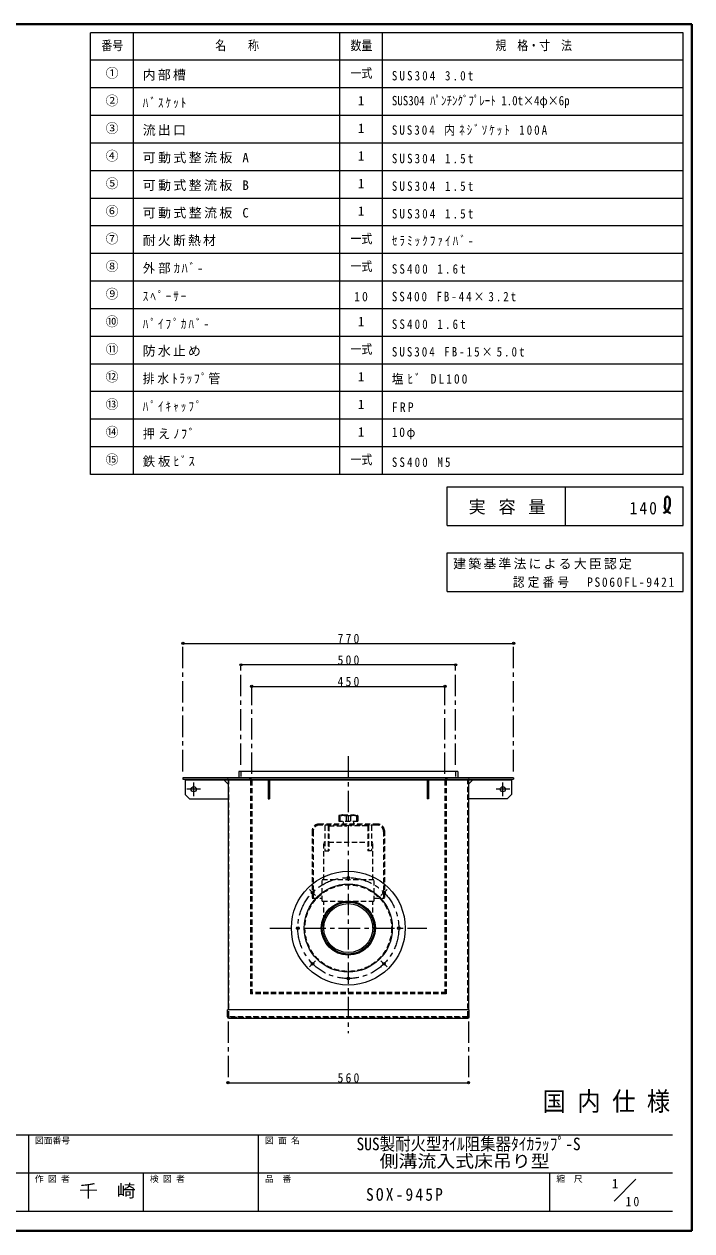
# Model space of a CAD drawing. Units: millimetres at full size, sheet at 1:10. Extents: x -2114 to 1936, y -1399 to 1411.
# Drawn here: x 381 to 1936, y -1399 to 1411 of the extents above; entities that cross this region are included whole.
import ezdxf
from ezdxf.enums import TextEntityAlignment as Align

# ---------------------------------------------------------------- set-up
doc = ezdxf.new("R2010")
doc.units = ezdxf.units.MM
doc.header["$LTSCALE"] = 10
doc.header["$PDMODE"] = 32
doc.header["$PDSIZE"] = 5
doc.linetypes.add('CHAIN1', pattern=[8, 5, -1, 1, -1])
doc.linetypes.add('DASHED1', pattern=[1.8, 1.2, -0.6])
doc.layers.add('0-0_ﾚｲﾔ1', color=4, linetype='Continuous', lineweight=9)
doc.styles.add('ＭＳ ゴシック', font='')
doc.styles.get('ＭＳ ゴシック').set_extended_font_data('MS Gothic')

msp = doc.modelspace()

# ---------------------------------------------------------------- linework, layer by layer
at = {"layer": '0-0_ﾚｲﾔ1', "color": 1, "lineweight": 40}
for p, q in [((1936.08, 1411.36), (-2113.92, 1411.36)), ((1936.08, -1398.64), (1936.08, 1411.36)), ((1936.08, -1398.64), (-2113.92, -1398.64))]:
    msp.add_line(p, q, dxfattribs=at)
at = {"layer": '0-0_ﾚｲﾔ1', "color": 3, "lineweight": 18}
for p, q in [((1916.08, 1391.36), (536.08, 1391.36)), ((636.08, 362.79), (636.08, 1391.36)), ((1116.08, 362.79), (1116.08, 1391.36)), ((1216.08, 362.79), (1216.08, 1391.36)), ((1916.08, 362.79), (1916.08, 1391.36)), ((1916.08, 1327.08), (536.08, 1327.08)), ((1916.08, 1262.79), (536.08, 1262.79)), ((1916.08, 1198.51), (536.08, 1198.51)), ((1916.08, 1134.22), (536.08, 1134.22)), ((1916.08, 1069.94), (536.08, 1069.94)), ((1916.08, 1005.65), (536.08, 1005.65)), ((1916.08, 941.36), (536.08, 941.36)), ((1916.08, 877.08), (536.08, 877.08)), ((1916.08, 812.79), (536.08, 812.79)), ((1916.08, 748.51), (536.08, 748.51)), ((1916.08, 684.22), (536.08, 684.22)), ((1916.08, 619.94), (536.08, 619.94)), ((1916.08, 555.65), (536.08, 555.65)), ((1916.08, 491.36), (536.08, 491.36)), ((1916.08, 427.08), (536.08, 427.08)), ((1366.08, 334.22), (1916.08, 334.22)), ((1366.08, 244.22), (1366.08, 334.22)), ((1641.08, 334.22), (1641.08, 244.22)), ((1916.08, 244.22), (1916.08, 334.22)), ((1366.08, 244.22), (1916.08, 244.22)), ((1916.08, 89.94), (1916.08, 179.94)), ((1366.08, 89.94), (1916.08, 89.94))]:
    msp.add_line(p, q, dxfattribs=at)
at = {"layer": '0-0_ﾚｲﾔ1', "linetype": 'CHAIN1'}
for p, q in [((751.08, -328.64), (751.08, -30.64)), ((1521.08, -328.64), (1521.08, -30.64)), ((886.08, -313.64), (886.08, -80.64)), ((1386.08, -313.64), (1386.08, -80.64)), ((911.08, -334.64), (911.08, -130.64)), ((1361.08, -334.64), (1361.08, -130.64)), ((1136.08, -293.64), (1136.08, -938.64)), ((776.08, -386.24), (776.08, -354.24)), ((1496.08, -386.24), (1496.08, -354.24)), ((792.08, -370.24), (760.08, -370.24)), ((1512.08, -370.24), (1480.08, -370.24)), ((1045.92, -603.48), (1060.06, -617.62)), ((1212.09, -617.62), (1226.23, -603.48)), ((953.58, -693.64), (1318.58, -693.64)), ((1045.92, -783.79), (1060.06, -769.65)), ((1212.09, -769.65), (1226.23, -783.79)), ((856.08, -911.04), (856.08, -1053.64)), ((1416.08, -911.04), (1416.08, -1053.64))]:
    msp.add_line(p, q, dxfattribs=at)
at = {"layer": '0-0_ﾚｲﾔ1'}
for p, q in [((751.08, -30.64), (1521.08, -30.64)), ((1386.08, -80.64), (886.08, -80.64)), ((911.08, -130.64), (1361.08, -130.64)), ((756.08, -348.24), (756.08, -382.24)), ((846.08, -348.24), (856.08, -358.24)), ((1416.08, -358.24), (1426.08, -348.24)), ((1516.08, -348.24), (1516.08, -382.24)), ((1506.08, -392.24), (1416.08, -392.24)), ((1516.08, -382.24), (1506.08, -392.24)), ((856.08, -1053.64), (1416.08, -1053.64))]:
    msp.add_line(p, q, dxfattribs=at)
at = {"layer": '0-0_ﾚｲﾔ1', "color": 7, "lineweight": 18}
for p, q in [((881.08, -328.64), (881.08, -343.64)), ((1391.08, -328.64), (881.08, -328.64)), ((1391.08, -328.64), (1391.08, -343.64)), ((856.08, -349.84), (856.08, -883.64)), ((949.48, -348.24), (949.48, -392.24)), ((952.68, -348.24), (952.68, -392.24)), ((1319.48, -348.24), (1319.48, -392.24)), ((1416.08, -349.84), (1416.08, -883.64)), ((1516.08, -346.64), (1516.08, -348.24)), ((949.48, -392.24), (952.68, -392.24)), ((1417.68, -883.64), (854.48, -883.64)), ((854.48, -900.44), (854.48, -883.64)), ((1417.68, -900.44), (1417.68, -883.64)), ((857.68, -903.64), (1414.48, -903.64)), ((1754.86, -1329.14), (1805.36, -1278.64))]:
    msp.add_line(p, q, dxfattribs=at)
at = {"layer": '0-0_ﾚｲﾔ1', "linetype": 'DASHED1'}
for p, q in [((886.08, -328.64), (886.08, -343.64)), ((1386.08, -328.64), (1386.08, -343.64)), ((857.68, -898.84), (857.68, -349.84)), ((908.08, -349.64), (908.08, -846.64)), ((911.08, -349.64), (911.08, -843.64)), ((1361.08, -349.64), (1361.08, -843.64)), ((1364.08, -349.64), (1364.08, -846.64)), ((1414.48, -898.84), (1414.48, -349.84)), ((1364.08, -843.64), (908.08, -843.64)), ((1364.08, -846.64), (908.08, -846.64)), ((856.08, -900.44), (856.08, -883.64)), ((1416.08, -900.44), (1416.08, -883.64)), ((1414.48, -902.04), (857.68, -902.04)), ((1412.88, -900.44), (859.28, -900.44)), ((876.08, -900.44), (876.08, -902.04)), ((1396.08, -900.44), (1396.08, -902.04))]:
    msp.add_line(p, q, dxfattribs=at)
at = {"layer": '0-0_ﾚｲﾔ1', "color": 5, "lineweight": 25}
for p, q in [((1521.08, -343.64), (751.08, -343.64)), ((751.08, -343.64), (751.08, -346.64)), ((751.08, -346.64), (1521.08, -346.64)), ((1521.08, -343.64), (1521.08, -346.64))]:
    msp.add_line(p, q, dxfattribs=at)
at = {"layer": '0-0_ﾚｲﾔ1', "color": 7, "linetype": 'DASHED1', "lineweight": 18}
for p, q in [((1113.68, -432.44), (1113.68, -445.64)), ((1116.68, -432.44), (1113.68, -432.44)), ((1158.47, -445.64), (1113.68, -445.64)), ((1122.38, -429.73), (1114.47, -431.46)), ((1116.68, -432.44), (1116.68, -445.64)), ((1123.24, -429.64), (1148.92, -429.64)), ((1124.08, -445.64), (1124.08, -451.64)), ((1131.24, -432.44), (1131.24, -445.64)), ((1140.92, -432.44), (1131.24, -432.44)), ((1140.92, -432.44), (1140.92, -445.64)), ((1148.08, -445.64), (1148.08, -451.64)), ((1149.77, -429.73), (1157.69, -431.46)), ((1155.48, -432.44), (1155.48, -445.64)), ((1052.08, -466.64), (1052.08, -623.64)), ((1054.08, -468.64), (1054.08, -623.64)), ((1205.08, -451.64), (1067.08, -451.64)), ((1203.08, -453.64), (1069.08, -453.64)), ((1081.67, -455.14), (1081.67, -513.64)), ((1089.17, -455.14), (1089.17, -513.64)), ((1090.46, -456.14), (1090.46, -513.64)), ((1091.46, -455.14), (1132.68, -455.14)), ((1132.68, -453.64), (1132.68, -455.14)), ((1139.47, -453.64), (1139.47, -455.14)), ((1180.69, -455.14), (1139.47, -455.14)), ((1181.69, -456.14), (1181.69, -513.64)), ((1182.99, -455.14), (1182.99, -513.64)), ((1190.49, -455.14), (1190.49, -513.64)), ((1218.08, -468.64), (1218.08, -623.64)), ((1220.08, -466.64), (1220.08, -623.64)), ((1079.08, -493.64), (1081.67, -493.64)), ((1079.08, -580.64), (1079.08, -493.64)), ((1090.46, -493.64), (1181.69, -493.64)), ((1190.49, -493.64), (1193.08, -493.64)), ((1193.08, -580.64), (1193.08, -493.64)), ((1081.67, -513.64), (1090.46, -513.64)), ((1190.49, -513.64), (1181.69, -513.64)), ((1075.58, -580.64), (1196.58, -580.64)), ((1075.58, -630.64), (1075.58, -580.64)), ((1196.58, -630.64), (1196.58, -580.64)), ((1052.08, -623.64), (1075.58, -623.64)), ((1075.58, -630.64), (1196.58, -630.64)), ((1079.08, -693.64), (1079.08, -630.64)), ((1193.08, -693.64), (1193.08, -630.64)), ((1196.58, -623.64), (1220.08, -623.64))]:
    msp.add_line(p, q, dxfattribs=at)
at = {"layer": '0-0_ﾚｲﾔ1', "color": 6, "lineweight": 25}
for p, q in [((-2068.92, -1175.06), (1891.08, -1175.06)), ((391.08, -1175.06), (391.08, -1353.64)), ((926.79, -1353.64), (926.79, -1175.06)), ((1891.08, -1264.35), (-144.64, -1264.35)), ((658.94, -1353.64), (658.94, -1264.35)), ((1605.36, -1353.64), (1605.36, -1264.35)), ((1891.08, -1353.64), (-2068.92, -1353.64))]:
    msp.add_line(p, q, dxfattribs=at)
at = {"layer": '0-0_ﾚｲﾔ1', "color": 3, "lineweight": 18}
for points in [[(1916.08, 362.79), (536.08, 362.79), (536.08, 1391.36)], [(1366.08, 89.94), (1366.08, 179.94), (1916.08, 179.94)]]:
    msp.add_lwpolyline(points, dxfattribs=at)
at = {"layer": '0-0_ﾚｲﾔ1', "color": 1, "lineweight": 40}
for points in [[(1869.81, 272.88), (1870.62, 273.17), (1872.01, 273.68), (1873.37, 274.22), (1874.68, 274.83), (1875.92, 275.51), (1877.07, 276.3), (1877.69, 276.82), (1878.21, 277.31), (1879.04, 278.23), (1879.79, 279.23), (1880.47, 280.3), (1881.1, 281.43), (1881.68, 282.58), (1881.99, 283.27), (1882.31, 283.97), (1882.81, 285.18), (1883.28, 286.41), (1883.69, 287.63), (1884.06, 288.86), (1884.36, 290.08), (1884.5, 290.79), (1884.64, 291.59), (1884.81, 292.96), (1884.91, 294.36), (1884.95, 295.79), (1884.94, 297.26), (1884.9, 298.81), (1884.86, 299.74), (1884.79, 301.03), (1884.61, 303.29), (1884.26, 305.5), (1883.69, 307.52), (1882.79, 309.2), (1881.51, 310.41), (1880.56, 310.85), (1880.21, 310.94), (1879.57, 311.04), (1878.9, 311.07), (1878.23, 311.01)], [(1878.23, 311.01), (1877.57, 310.88), (1876.95, 310.66), (1876.62, 310.49), (1876.13, 310.16), (1875.4, 309.45), (1874.83, 308.57), (1874.4, 307.58), (1874.07, 306.51), (1873.85, 305.4), (1873.75, 304.76), (1873.66, 303.91), (1873.59, 302.48), (1873.59, 301.08), (1873.64, 299.7), (1873.7, 298.33), (1873.75, 296.96), (1873.75, 296.16), (1873.73, 294.95), (1873.62, 292.83), (1873.49, 290.7), (1873.42, 288.58), (1873.5, 286.48), (1873.8, 284.43), (1874.11, 283.27), (1874.3, 282.71), (1874.69, 281.77), (1875.16, 280.86), (1875.69, 279.98), (1876.29, 279.14), (1876.94, 278.34), (1877.34, 277.89), (1877.64, 277.58), (1878.18, 277.06), (1878.74, 276.57), (1879.33, 276.1), (1879.93, 275.67), (1880.55, 275.25), (1880.92, 275.03), (1881.4, 274.75)], [(1881.4, 274.75), (1882.25, 274.29), (1883.11, 273.87), (1883.99, 273.47), (1884.88, 273.1), (1885.77, 272.73), (1886.29, 272.52)]]:
    msp.add_lwpolyline(points, dxfattribs=at)
at = {"layer": '0-0_ﾚｲﾔ1', "color": 7, "lineweight": 18}
for points in [[(756.08, -346.64), (756.08, -348.24), (1516.08, -348.24)], [(1322.68, -348.24), (1322.68, -392.24), (1319.48, -392.24)]]:
    msp.add_lwpolyline(points, dxfattribs=at)
at = {"layer": '0-0_ﾚｲﾔ1'}
msp.add_lwpolyline([(756.08, -382.24), (766.08, -392.24), (856.08, -392.24)], dxfattribs=at)
at = {"layer": '0-0_ﾚｲﾔ1', "color": 7, "linetype": 'DASHED1', "lineweight": 18}
msp.add_lwpolyline([(1155.48, -432.44), (1158.47, -432.44), (1158.47, -445.64)], dxfattribs=at)
at = {"layer": '0-0_ﾚｲﾔ1'}
for centre, radius in [((776.08, -370.24), 6), ((1496.08, -370.24), 6), ((1136.08, -693.64), 60.5), ((1136.08, -693.64), 57)]:
    msp.add_circle(centre, radius, dxfattribs=at)
at = {"layer": '0-0_ﾚｲﾔ1', "color": 7, "lineweight": 18}
for centre, radius in [((1136.08, -693.64), 132.5), ((1136.08, -576.14), 3), ((1052.99, -610.55), 3), ((1219.16, -610.55), 3), ((1018.58, -693.64), 3), ((1253.58, -693.64), 3), ((1052.99, -776.72), 3), ((1219.16, -776.72), 3), ((1136.08, -811.14), 3)]:
    msp.add_circle(centre, radius, dxfattribs=at)
at = {"layer": '0-0_ﾚｲﾔ1', "linetype": 'CHAIN1'}
msp.add_circle((1136.08, -693.64), 117.5, dxfattribs=at)
at = {"layer": '0-0_ﾚｲﾔ1', "color": 5, "lineweight": 25}
for radius in [102.5, 63]:
    msp.add_circle((1136.08, -693.64), radius, dxfattribs=at)
at = {"layer": '0-0_ﾚｲﾔ1', "color": 7, "linetype": 'DASHED1', "lineweight": 18}
msp.add_circle((1136.08, -693.64), 100.9, dxfattribs=at)
at = {"layer": '0-0_ﾚｲﾔ1', "linetype": 'DASHED1'}
for centre, radius, start, end in [((854.48, -349.84), 3.2, 0, 90), ((905.08, -349.64), 6, 0, 90), ((905.08, -349.64), 3, 0, 90), ((1367.08, -349.64), 6, 90, 180), ((1367.08, -349.64), 3, 90, 180), ((1417.68, -349.84), 3.2, 90, 180), ((859.28, -898.84), 3.2, 180, 270), ((859.28, -898.84), 1.6, 180, 270), ((1412.88, -898.84), 1.6, 270, 0), ((1412.88, -898.84), 3.2, 270, 0), ((857.68, -900.44), 1.6, 180, 270), ((1414.48, -900.44), 1.6, 270, 0)]:
    msp.add_arc(centre, radius, start, end, dxfattribs=at)
at = {"layer": '0-0_ﾚｲﾔ1', "color": 7, "lineweight": 18}
for centre, radius, start, end in [((854.48, -349.84), 1.6, 0, 90), ((1417.68, -349.84), 1.6, 90, 180), ((857.68, -900.44), 3.2, 180, 270), ((1414.48, -900.44), 3.2, 270, 0)]:
    msp.add_arc(centre, radius, start, end, dxfattribs=at)
at = {"layer": '0-0_ﾚｲﾔ1', "color": 7, "linetype": 'DASHED1', "lineweight": 18}
for centre, radius, start, end in [((1114.68, -432.44), 1, 102.36697, 180), ((1123.96, -464.99), 33.35, 77.38992, 102.61008), ((1123.24, -433.64), 4, 90, 102.36697), ((1148.2, -464.99), 33.35, 77.38992, 102.61008), ((1148.92, -433.64), 4, 77.63303, 90), ((1157.47, -432.44), 1, 0, 77.63303), ((1067.08, -466.64), 15, 90, 180), ((1069.08, -468.64), 15, 90, 180), ((1083.17, -455.14), 1.5, 90, 180), ((1090.67, -455.14), 1.5, 90, 180), ((1091.46, -456.14), 1, 90, 180), ((1180.69, -456.14), 1, 0, 90), ((1181.49, -455.14), 1.5, 0, 90), ((1188.99, -455.14), 1.5, 0, 90), ((1203.08, -468.64), 15, 0, 90), ((1205.08, -466.64), 15, 0, 90)]:
    msp.add_arc(centre, radius, start, end, dxfattribs=at)
at = {"layer": '0-0_ﾚｲﾔ1'}
for p in [(751.08, -30.64), (1521.08, -30.64), (886.08, -80.64), (1386.08, -80.64), (911.08, -130.64), (1361.08, -130.64), (856.08, -1053.64), (1416.08, -1053.64)]:
    msp.add_point(p, dxfattribs=at)

# ---------------------------------------------------------------- texts
at = {"layer": '0-0_ﾚｲﾔ1', "color": 7, "style": 'ＭＳ ゴシック'}
for s, height, width, p in [('番号', 21.99, 0.85, (561.08, 1344.22)), ('名\u3000\u3000称', 21.99, 0.85, (826.08, 1344.22)), ('数量', 21.99, 0.85, (1141.08, 1344.22)), ('規\u3000格・寸\u3000法', 21.99, 0.85, (1478.58, 1344.22)), ('一式', 21.99, 0.85, (1141.08, 1279.94)), ('SUS304 ﾊﾟﾝﾁﾝｸﾞﾌﾟﾚｰﾄ 1.0t×4φ×6p', 21.99, 0.85, (1237.51, 1215.65)), ('一式', 21.99, 0.85, (1141.08, 894.22)), ('一式', 21.99, 0.85, (1141.08, 829.94)), ('一式', 21.99, 0.85, (1141.08, 637.08)), ('一式', 21.99, 0.85, (1141.08, 379.94)), ('国 内 仕 様', 43.99, 0.9, (1588.58, -1132.21)), ('SUS製耐火型ｵｲﾙ阻集器ﾀｲｶﾗｯﾌﾟ-S', 29.33, 0.9, (1155.19, -1219.71)), ('側溝流入式床吊り型', 29.33, 1.1, (1208.94, -1259.71)), ('千\u3000崎', 29.33, 1.1, (508.94, -1328.99))]:
    msp.add_text(s, height=height, dxfattribs=dict(at, width=width)).set_placement(p, align=Align.BOTTOM_LEFT)
for s, height, p in [('①', 21.99, (571.08, 1279.94)), ('②', 21.99, (571.08, 1215.65)), ('1', 21.99, (1158.58, 1215.65)), ('③', 21.99, (571.08, 1151.36)), ('1', 21.99, (1158.58, 1151.36)), ('④', 21.99, (571.08, 1087.08)), ('1', 21.99, (1158.58, 1087.08)), ('⑤', 21.99, (571.08, 1022.79)), ('1', 21.99, (1158.58, 1022.79)), ('⑥', 21.99, (571.08, 958.51)), ('1', 21.99, (1158.58, 958.51)), ('⑦', 21.99, (571.08, 894.22)), ('⑧', 21.99, (571.08, 829.94)), ('⑨', 21.99, (571.08, 765.65)), ('⑩', 21.99, (571.08, 701.36)), ('1', 21.99, (1158.58, 701.36)), ('⑪', 21.99, (571.08, 637.08)), ('⑫', 21.99, (571.08, 572.79)), ('1', 21.99, (1158.58, 572.79)), ('⑬', 21.99, (571.08, 508.51)), ('1', 21.99, (1158.58, 508.51)), ('⑭', 21.99, (571.08, 444.22)), ('1', 21.99, (1158.58, 444.22)), ('⑮', 21.99, (571.08, 379.94)), ('図面番号', 14.66, (406.08, -1200.06)), ('図 面 名', 14.66, (941.79, -1200.06)), ('作 図 者', 14.66, (406.08, -1289.35)), ('検 図 者', 14.66, (673.94, -1289.35)), ('品\u3000番', 14.66, (941.79, -1289.35)), ('縮\u3000尺', 14.66, (1620.36, -1289.35)), ('1', 21.99, (1749.78, -1306.16))]:
    msp.add_text(s, height=height, dxfattribs=at).set_placement(p, align=Align.BOTTOM_LEFT)
at = {"layer": '0-0_ﾚｲﾔ1', "color": 7, "attachment_point": 7, "style": 'ＭＳ ゴシック'}
for s, insert, char_height in [('\\T1.17;内部槽', (657.51, 1279.94), 21.99), ('\\T1.39;\\W0.85;SUS304\\~3.0t', (1237.51, 1279.94), 21.99), ('\\T1.39;\\W0.85;ﾊﾞｽｹｯﾄ', (657.51, 1215.65), 21.99), ('\\T1.17;流出口', (657.51, 1151.36), 21.99), ('\\T1.37;\\W0.85;SUS304\\~内ﾈｼﾞｿｹｯﾄ\\~100A', (1237.51, 1151.36), 21.99), ('\\T1.19;可動式整流板\\~A', (657.51, 1087.08), 21.99), ('\\T1.39;\\W0.85;SUS304\\~1.5t', (1237.51, 1087.08), 21.99), ('\\T1.19;可動式整流板\\~B', (657.51, 1022.79), 21.99), ('\\T1.39;\\W0.85;SUS304\\~1.5t', (1237.51, 1022.79), 21.99), ('\\T1.19;可動式整流板\\~C', (657.51, 958.51), 21.99), ('\\T1.39;\\W0.85;SUS304\\~1.5t', (1237.51, 958.51), 21.99), ('\\T1.17;耐火断熱材', (657.51, 894.22), 21.99), ('\\T1.39;\\W0.85;ｾﾗﾐｯｸﾌｧｲﾊﾞ-', (1237.51, 894.22), 21.99), ('\\T1.27;\\W0.95;外部ｶﾊﾞ-', (657.51, 829.94), 21.99), ('\\T1.39;\\W0.85;SS400\\~1.6t', (1237.51, 829.94), 21.99), ('\\T1.39;\\W0.85;ｽﾍﾟｰｻｰ', (657.51, 765.65), 21.99), ('\\T1.36;\\W0.9;10', (1149.83, 765.65), 21.99), ('\\T1.36;\\W0.85;SS400\\~FB-44×3.2t', (1237.51, 765.65), 21.99), ('\\T1.39;\\W0.85;ﾊﾟｲﾌﾟｶﾊﾞ-', (657.51, 701.36), 21.99), ('\\T1.39;\\W0.85;SS400\\~1.6t', (1237.51, 701.36), 21.99), ('\\T1.17;防水止め', (657.51, 637.08), 21.99), ('\\T1.37;\\W0.85;SUS304\\~FB-15×5.0t', (1237.51, 637.08), 21.99), ('\\T1.26;\\W0.9;排水ﾄﾗｯﾌﾟ管', (657.51, 572.79), 21.99), ('\\T1.34;\\W0.9;塩ﾋﾞ\\~DL100', (1237.51, 572.79), 21.99), ('\\T1.39;\\W0.85;ﾊﾟｲｷｬｯﾌﾟ', (657.51, 508.51), 21.99), ('\\T1.38;\\W0.9;FRP', (1237.51, 508.51), 21.99), ('\\T1.25;\\W0.95;押えﾉﾌﾞ', (657.51, 444.22), 21.99), ('\\T1.27;\\W0.9;10φ', (1237.51, 444.22), 21.99), ('\\T1.25;\\W0.95;鉄板ﾋﾞｽ', (657.51, 379.94), 21.99), ('\\T1.39;\\W0.85;SS400\\~M5', (1237.51, 379.94), 21.99), ('\\T1.16;実\\~容\\~量', (1416.08, 269.22), 29.33), ('\\T1.27;\\W0.9;140', (1791.08, 269.22), 29.33), ('\\T1.17;建築基準法による大臣認定', (1380.36, 141.36), 21.99), ('\\T1.28;\\W0.9;認定番号\u3000PS060FL-9421', (1519.29, 98.51), 21.99), ('\\T1.38;\\W0.9;770', (1111.08, -30.64), 21.99), ('\\T1.38;\\W0.9;500', (1111.08, -80.64), 21.99), ('\\T1.38;\\W0.9;450', (1111.08, -130.64), 21.99), ('\\T1.38;\\W0.9;560', (1111.08, -1053.64), 21.99), ('\\T1.28;\\W0.9;SOX-945P', (1177.33, -1328.99), 29.33), ('\\T1.36;\\W0.9;10', (1781.75, -1341.54), 21.99)]:
    msp.add_mtext(s, dxfattribs=dict(at, insert=insert, char_height=char_height))

doc.saveas('drawing.dxf')
